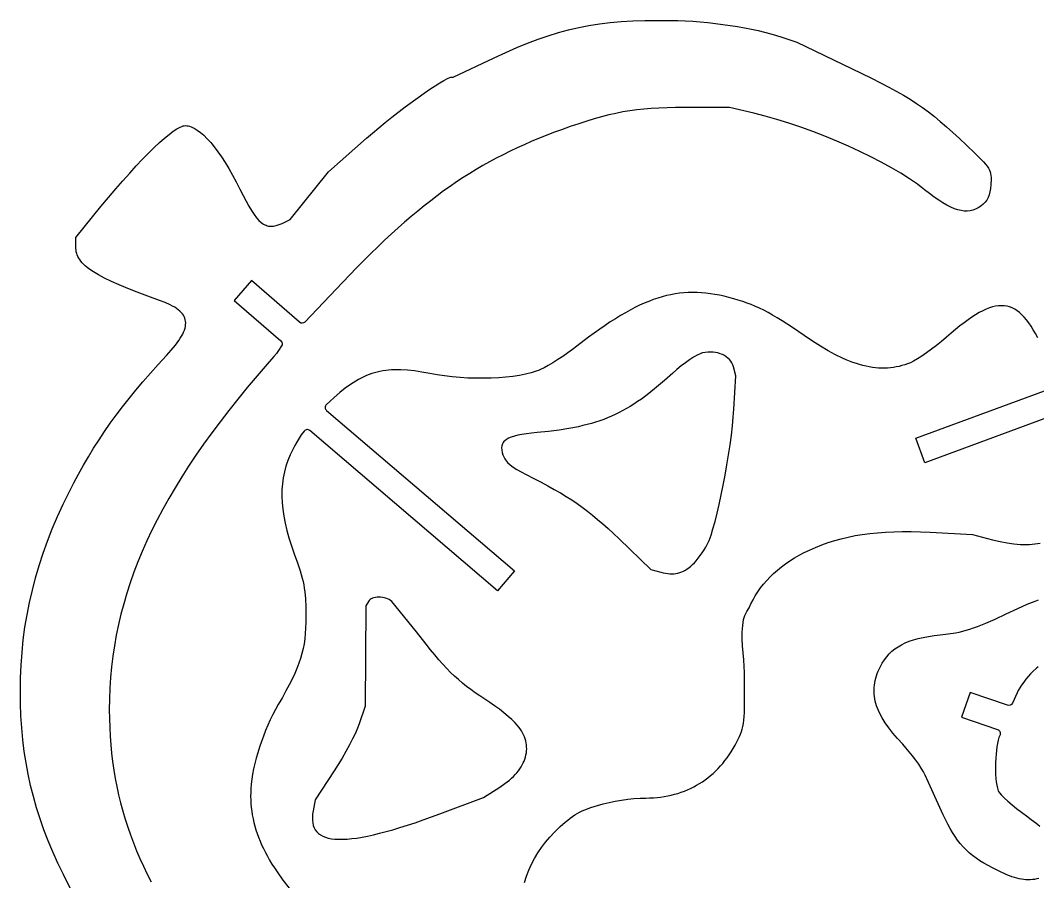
# Model space of a CAD drawing. Header units: millimetres. Extents: x 1139 to 1917, y -669 to -159.
# Drawn here: x 1541.1 to 1725.6, y -332.6 to -176.3 of the extents above; entities that cross this region are included whole.
import ezdxf

# ---------------------------------------------------------------- set-up
doc = ezdxf.new("R2010")
doc.units = ezdxf.units.MM

msp = doc.modelspace()

# ---------------------------------------------------------------- linework, layer by layer
at = {"flags": 128}
for points in [[(1552.221233, -337.867644), (1548.920041, -331.245101), (1547.929115, -329.195076), (1547.010977, -327.164978), (1546.164397, -325.149551), (1545.388147, -323.143541), (1544.680994, -321.141696), (1544.04171, -319.138759), (1543.469064, -317.129481), (1542.961827, -315.108608), (1542.518766, -313.070882), (1542.138655, -311.011052), (1541.820261, -308.923866), (1541.562354, -306.804069), (1541.363705, -304.646404), (1541.223082, -302.445623), (1541.139257, -300.19647), (1541.111002, -297.89369), (1541.143816, -295.564767), (1541.244261, -293.25254), (1541.412667, -290.955638), (1541.649371, -288.672698), (1541.954711, -286.402349), (1542.329017, -284.143222), (1542.772627, -281.893955), (1543.285874, -279.653176), (1543.869097, -277.419517), (1544.522629, -275.191612), (1545.246804, -272.968092), (1546.04196, -270.747589), (1546.908429, -268.528738), (1547.846547, -266.310167), (1548.856651, -264.090513), (1549.939075, -261.868405), (1550.791227, -260.209595), (1551.66004, -258.589329), (1552.549133, -257.002541), (1553.46212, -255.444164), (1554.402618, -253.909125), (1555.37424, -252.392362), (1556.380605, -250.8888), (1557.425325, -249.393377), (1558.512018, -247.90102), (1559.6443, -246.406665), (1560.825785, -244.90524), (1562.06009, -243.391678), (1563.350829, -241.860911), (1564.701619, -240.307872), (1566.116077, -238.727488), (1567.597813, -237.114696), (1568.473792, -236.13859), (1569.224606, -235.225896), (1569.849802, -234.373019), (1570.115153, -233.967888), (1570.348931, -233.576363), (1570.551081, -233.197992), (1570.721543, -232.832326), (1570.860265, -232.478918), (1570.967184, -232.137317), (1571.042252, -231.807071), (1571.085407, -231.487733), (1571.096593, -231.178854), (1571.075754, -230.879979), (1571.022837, -230.590665), (1570.937781, -230.31046), (1570.820533, -230.038914), (1570.671034, -229.775575), (1570.489229, -229.519998), (1570.275061, -229.271727), (1570.028474, -229.030319), (1569.749412, -228.795322), (1569.437818, -228.566286), (1569.093635, -228.34276), (1568.71681, -228.124295), (1568.307281, -227.910443), (1567.389897, -227.494775), (1566.341034, -227.092159), (1564.236966, -226.330427), (1562.320165, -225.610372), (1560.583517, -224.927427), (1559.019916, -224.277025), (1557.622255, -223.654605), (1556.383424, -223.055604), (1555.296315, -222.475454), (1554.353818, -221.909593), (1553.548823, -221.353455), (1553.19567, -221.077609), (1552.874226, -220.802481), (1552.583604, -220.527503), (1552.322916, -220.252101), (1552.091273, -219.975708), (1551.887785, -219.697754), (1551.711566, -219.417667), (1551.561725, -219.134875), (1551.437372, -218.84881), (1551.337624, -218.5589), (1551.261588, -218.264575), (1551.208377, -217.965265), (1551.177102, -217.660398), (1551.166874, -217.349406), (1551.166874, -215.66619), (1555.726505, -210.083031), (1557.086959, -208.43544), (1558.410839, -206.868483), (1559.694454, -205.385701), (1560.934122, -203.990637), (1562.126149, -202.686829), (1563.26685, -201.47782), (1564.35254, -200.367153), (1565.379525, -199.358364), (1566.344124, -198.454994), (1567.242644, -197.660587), (1568.071399, -196.97868), (1568.826701, -196.412819), (1569.504861, -195.966539), (1570.102194, -195.643386), (1570.369397, -195.529086), (1570.61501, -195.446896), (1570.838572, -195.397257), (1571.039621, -195.380613), (1571.285674, -195.393402), (1571.538358, -195.431569), (1571.797416, -195.494812), (1572.062589, -195.582827), (1572.333619, -195.695319), (1572.610248, -195.83198), (1573.179256, -196.176609), (1573.767547, -196.61431), (1574.373047, -197.142664), (1574.993684, -197.759265), (1575.62739, -198.4617), (1576.272087, -199.247555), (1576.92571, -200.114418), (1577.586181, -201.05988), (1578.251434, -202.081529), (1578.919395, -203.17695), (1579.58799, -204.343734), (1580.25515, -205.579467), (1580.918804, -206.88174), (1581.503163, -208.041062), (1582.049001, -209.07786), (1582.561546, -209.996382), (1583.046031, -210.80089), (1583.507683, -211.495632), (1583.95173, -212.084869), (1584.383407, -212.572853), (1584.807942, -212.963839), (1585.019167, -213.124288), (1585.230565, -213.262083), (1585.442793, -213.377755), (1585.656505, -213.471837), (1585.872353, -213.544863), (1586.090992, -213.597361), (1586.313075, -213.629864), (1586.539256, -213.642905), (1586.770189, -213.637015), (1587.006527, -213.612726), (1587.498033, -213.511079), (1588.019007, -213.342219), (1588.574679, -213.110402), (1590.041597, -212.442028), (1596.967626, -203.76153), (1603.885143, -197.679025), (1604.968857, -196.74185), (1606.107276, -195.786412), (1607.285291, -194.823573), (1608.487792, -193.864197), (1610.905814, -191.999283), (1613.240477, -190.278573), (1614.338777, -189.499449), (1615.370911, -188.788967), (1616.321771, -188.157985), (1617.176247, -187.617369), (1617.919233, -187.177981), (1618.535618, -186.850682), (1619.010295, -186.646336), (1619.189771, -186.593667), (1619.328153, -186.575808), (1619.589385, -186.575808), (1627.043721, -183.055039), (1629.132396, -182.091807), (1631.142473, -181.21473), (1633.08823, -180.420788), (1634.98394, -179.706961), (1636.843883, -179.070227), (1638.682336, -178.507572), (1640.513574, -178.01597), (1642.351874, -177.592408), (1644.211513, -177.233861), (1646.106769, -176.937314), (1648.051916, -176.699744), (1650.061232, -176.518132), (1652.148996, -176.38946), (1654.32948, -176.31071), (1656.616965, -176.278858), (1659.025726, -176.290888), (1660.343352, -176.321426), (1661.682965, -176.377644), (1663.03823, -176.45859), (1664.402811, -176.563309), (1665.77038, -176.690847), (1667.1346, -176.840253), (1668.489138, -177.010573), (1669.82766, -177.200854), (1671.143834, -177.410142), (1672.431326, -177.637483), (1673.683803, -177.881926), (1674.894932, -178.142517), (1676.058379, -178.418301), (1677.167808, -178.708326), (1678.216892, -179.011641), (1679.199292, -179.327287), (1681.920705, -180.251232), (1691.805431, -184.99054), (1695.473546, -186.781122), (1697.084282, -187.598047), (1698.56868, -188.377807), (1699.943651, -189.131711), (1701.226105, -189.871067), (1702.432948, -190.607181), (1703.581094, -191.351363), (1704.687449, -192.114922), (1705.768925, -192.909166), (1706.842428, -193.745404), (1707.924868, -194.634941), (1709.033157, -195.589091), (1710.1842, -196.619159), (1711.394911, -197.736451), (1712.682194, -198.952282), (1714.164425, -200.37402), (1715.28562, -201.490347), (1715.725636, -201.957879), (1716.093163, -202.377738), (1716.394122, -202.75948), (1716.634439, -203.112664), (1716.820035, -203.446854), (1716.956836, -203.771602), (1717.050761, -204.096476), (1717.107738, -204.431027), (1717.133685, -204.784822), (1717.134529, -205.167414), (1717.084598, -206.057235), (1717.013452, -206.779469), (1716.908968, -207.410777), (1716.76535, -207.963624), (1716.576797, -208.450484), (1716.337514, -208.883825), (1716.041698, -209.276118), (1715.683558, -209.639832), (1715.257291, -209.987438), (1714.796081, -210.295877), (1714.323607, -210.541923), (1713.837271, -210.724812), (1713.334469, -210.843788), (1712.812603, -210.898088), (1712.269074, -210.886951), (1711.70128, -210.809623), (1711.106621, -210.665337), (1710.482499, -210.453337), (1709.826312, -210.17286), (1709.13546, -209.823149), (1708.407345, -209.403442), (1707.639365, -208.912979), (1706.828919, -208.351002), (1705.973409, -207.716747), (1705.070234, -207.009458), (1704.446752, -206.523564), (1703.782604, -206.032778), (1703.079637, -205.537922), (1702.339698, -205.039826), (1700.756312, -204.037236), (1699.047237, -203.031632), (1697.227268, -202.029643), (1695.311199, -201.037897), (1693.313825, -200.063025), (1691.249935, -199.111655), (1689.134332, -198.190413), (1686.981801, -197.305929), (1684.807141, -196.46483), (1682.625145, -195.673747), (1680.450606, -194.939307), (1678.298318, -194.268135), (1676.183078, -193.666865), (1674.119676, -193.142124), (1669.717272, -192.093222), (1661.541384, -192.098535), (1659.910248, -192.109431), (1658.371205, -192.141497), (1656.911254, -192.197081), (1655.517398, -192.278524), (1654.176634, -192.388175), (1652.875971, -192.528377), (1651.602403, -192.701478), (1650.342935, -192.909819), (1649.084568, -193.155749), (1647.814301, -193.441609), (1646.519141, -193.769749), (1645.186081, -194.142513), (1643.802127, -194.562246), (1642.354282, -195.031289), (1640.829544, -195.551995), (1639.214917, -196.126704), (1637.815622, -196.643723), (1636.441992, -197.172472), (1635.092488, -197.714031), (1633.765568, -198.269472), (1632.459692, -198.839871), (1631.173321, -199.426303), (1629.904911, -200.029842), (1628.652922, -200.651566), (1627.415817, -201.292548), (1626.192052, -201.953862), (1624.980083, -202.636584), (1623.778377, -203.341793), (1622.585389, -204.070559), (1621.39958, -204.823959), (1620.219409, -205.603068), (1619.043331, -206.408962), (1617.869813, -207.242716), (1616.697308, -208.105403), (1615.524278, -208.998099), (1614.349184, -209.921882), (1613.170482, -210.877824), (1611.986631, -211.867), (1610.796094, -212.890487), (1609.597328, -213.949359), (1608.388795, -215.044693), (1607.168949, -216.177562), (1605.936253, -217.349042), (1604.689168, -218.560207), (1602.145659, -221.105896), (1599.526098, -223.82323), (1592.698683, -231.020855, -0.401435), (1591.713696, -231.06847), (1583.003842, -223.503267), (1579.886383, -227.092412), (1588.347748, -234.441783, -0.37231), (1588.480478, -235.364983), (1587.948957, -236.194179), (1587.565386, -236.706727), (1587.09382, -237.28314), (1585.88923, -238.673352), (1584.044015, -240.80457), (1582.265239, -242.913402), (1580.552387, -245.000969), (1578.904943, -247.068402), (1577.322396, -249.116825), (1575.80423, -251.147365), (1574.349926, -253.161145), (1572.958977, -255.159294), (1571.630864, -257.142937), (1570.365071, -259.113201), (1569.161087, -261.071209), (1568.018397, -263.018089), (1566.936484, -264.954966), (1565.914835, -266.882967), (1564.952935, -268.80322), (1564.050271, -270.716847), (1563.206325, -272.624975), (1562.420586, -274.52873), (1561.692537, -276.429239), (1561.021664, -278.327628), (1560.407455, -280.225021), (1559.84939, -282.122547), (1559.346958, -284.021328), (1558.899645, -285.922493), (1558.506936, -287.827168), (1558.168316, -289.736477), (1557.883268, -291.651547), (1557.651283, -293.573504), (1557.471841, -295.503474), (1557.344429, -297.442583), (1557.268533, -299.391956), (1557.243639, -301.352719), (1557.260454, -302.962331), (1557.310333, -304.555819), (1557.393518, -306.133796), (1557.510248, -307.69687), (1557.66076, -309.245655), (1557.845289, -310.780759), (1558.064075, -312.302793), (1558.317356, -313.812368), (1558.605368, -315.310097), (1558.928352, -316.796587), (1559.286542, -318.272452), (1559.680178, -319.738301), (1560.109495, -321.194743), (1560.574736, -322.642391), (1561.076136, -324.081857), (1561.613929, -325.513747), (1562.188358, -326.938676), (1562.79966, -328.357255), (1563.44807, -329.770092), (1564.13383, -331.177796), (1564.857172, -332.580982)], [(1725.590597, -233.85986), (1725.189661, -233.107231), (1724.787856, -232.407275), (1724.384153, -231.759892), (1723.977534, -231.164977), (1723.566969, -230.622427), (1723.151436, -230.132137), (1722.729908, -229.694008), (1722.301366, -229.307936), (1721.86478, -228.973815), (1721.419128, -228.691544), (1720.963386, -228.461021), (1720.496529, -228.282139), (1720.01753, -228.154799), (1719.525368, -228.078896), (1719.019017, -228.054328), (1718.497453, -228.080991), (1717.959652, -228.158783), (1717.404587, -228.287597), (1716.831236, -228.467336), (1716.238573, -228.697893), (1715.625574, -228.979164), (1714.991216, -229.31105), (1714.334473, -229.693445), (1713.654318, -230.126247), (1712.949732, -230.609351), (1712.219687, -231.142657), (1711.463159, -231.726058), (1710.679125, -232.359455), (1709.866557, -233.042743), (1709.024435, -233.775819), (1708.15355, -234.522428), (1707.245006, -235.258689), (1706.325563, -235.965647), (1705.421973, -236.624342), (1704.560993, -237.215823), (1703.769376, -237.721133), (1703.073877, -238.121315), (1702.501256, -238.397415), (1701.995925, -238.595018), (1701.48781, -238.770818), (1700.976562, -238.924727), (1700.461842, -239.056653), (1699.943299, -239.166513), (1699.420592, -239.254214), (1698.893376, -239.31967), (1698.361306, -239.362793), (1697.824038, -239.383495), (1697.281228, -239.381688), (1696.732529, -239.357284), (1696.177597, -239.31019), (1695.616087, -239.240326), (1695.047659, -239.147597), (1694.471961, -239.03192), (1693.888655, -238.893203), (1693.29739, -238.731358), (1692.697828, -238.546299), (1692.08962, -238.337936), (1691.472423, -238.106183), (1690.845893, -237.850948), (1690.209682, -237.572147), (1688.906848, -236.943488), (1687.561164, -236.219499), (1686.169873, -235.399474), (1684.730219, -234.48271), (1683.239443, -233.468499), (1681.113238, -232.00653), (1679.226877, -230.776209), (1678.354908, -230.238434), (1677.520421, -229.747196), (1676.715926, -229.298704), (1675.933928, -228.889161), (1675.166939, -228.514781), (1674.407459, -228.171768), (1673.648001, -227.856331), (1672.881071, -227.564678), (1672.099176, -227.293017), (1671.294821, -227.037556), (1670.460517, -226.794506), (1669.588772, -226.560069), (1668.730727, -226.349341), (1667.885765, -226.165742), (1667.052563, -226.009696), (1666.229795, -225.881628), (1665.416134, -225.781963), (1664.610252, -225.711124), (1663.810827, -225.669538), (1663.016531, -225.657627), (1662.226038, -225.675816), (1661.438022, -225.72453), (1660.651159, -225.804193), (1659.864122, -225.91523), (1659.075584, -226.058066), (1658.284221, -226.233125), (1657.488708, -226.44083), (1656.687716, -226.681605), (1655.879921, -226.95588), (1655.063997, -227.264073), (1654.238619, -227.606613), (1653.402459, -227.983919), (1652.554191, -228.396421), (1651.692493, -228.844542), (1650.816036, -229.328706), (1649.923494, -229.849336), (1649.013543, -230.406859), (1648.084856, -231.001698), (1647.136108, -231.634277), (1646.165971, -232.305022), (1644.156231, -233.762707), (1642.045032, -235.378145), (1641.229255, -235.997898), (1640.356542, -236.62685), (1639.453983, -237.247603), (1638.54866, -237.842764), (1637.667656, -238.394934), (1636.838062, -238.886718), (1636.086956, -239.30072), (1635.441429, -239.619543), (1635.051565, -239.785716), (1634.632909, -239.943136), (1633.714584, -240.23152), (1632.697187, -240.484302), (1631.591447, -240.701094), (1630.408103, -240.881502), (1629.157884, -241.025132), (1627.851528, -241.131595), (1626.499766, -241.200502), (1625.113328, -241.231458), (1623.702955, -241.224072), (1622.279374, -241.177956), (1620.853321, -241.092715), (1619.435531, -240.967955), (1618.036736, -240.803291), (1616.667669, -240.59833), (1615.339062, -240.352676), (1613.924278, -240.086393), (1612.588519, -239.88304), (1611.324351, -239.744475), (1610.124335, -239.672562), (1608.981036, -239.669158), (1608.428331, -239.693729), (1607.887017, -239.736125), (1607.356162, -239.796579), (1606.834838, -239.875325), (1606.322114, -239.972594), (1605.817064, -240.088618), (1605.318754, -240.223631), (1604.826259, -240.377865), (1604.338646, -240.551553), (1603.854983, -240.744926), (1603.374347, -240.958219), (1602.895802, -241.191662), (1602.418424, -241.44549), (1601.941279, -241.719934), (1600.983974, -242.331602), (1600.016454, -243.028529), (1599.031278, -243.812573), (1598.02101, -244.685595), (1597.217691, -245.411648), (1596.60837, -245.992836, 0.44443), (1596.637372, -247.051037), (1630.722557, -276.169294), (1627.634667, -279.78391), (1593.603144, -250.711496, 0.432537), (1592.570046, -250.825076), (1592.05851, -251.505251), (1591.685492, -252.057286), (1591.293227, -252.69011), (1590.892572, -253.388432), (1590.494384, -254.136975), (1590.017779, -255.137478), (1589.606893, -256.149873), (1589.261767, -257.176804), (1588.982439, -258.220911), (1588.768949, -259.284837), (1588.621337, -260.371223), (1588.539642, -261.482711), (1588.523904, -262.621941), (1588.574161, -263.791558), (1588.690455, -264.994201), (1588.872823, -266.232513), (1589.121306, -267.509136), (1589.435942, -268.826709), (1589.816773, -270.187879), (1590.263837, -271.595282), (1590.777174, -273.051563), (1591.380026, -274.73034), (1591.857542, -276.183073), (1592.223661, -277.485108), (1592.3693, -278.103161), (1592.492317, -278.711794), (1592.594452, -279.32043), (1592.677447, -279.938481), (1592.792991, -281.240516), (1592.852882, -282.693248), (1592.871059, -284.372025), (1592.861306, -285.485001), (1592.827274, -286.531901), (1592.765544, -287.52374), (1592.672691, -288.471535), (1592.545293, -289.3863), (1592.379932, -290.279049), (1592.173181, -291.160797), (1591.921621, -292.042557), (1591.621826, -292.935346), (1591.27038, -293.850177), (1590.863853, -294.798063), (1590.398829, -295.790023), (1589.871881, -296.837068), (1589.279592, -297.950215), (1588.618534, -299.140476), (1587.885289, -300.418865), (1587.383438, -301.313998), (1586.899773, -302.239155), (1586.43584, -303.189601), (1585.993183, -304.160603), (1585.57335, -305.147419), (1585.177884, -306.145319), (1584.808332, -307.149566), (1584.466234, -308.15542), (1584.15314, -309.158148), (1583.870591, -310.153013), (1583.620134, -311.135279), (1583.403313, -312.100208), (1583.221675, -313.043069), (1583.076763, -313.959122), (1582.970122, -314.84363), (1582.903297, -315.691857), (1582.875405, -316.37954), (1582.86913, -317.063762), (1582.884716, -317.745025), (1582.922403, -318.423824), (1582.982432, -319.100666), (1583.065049, -319.776043), (1583.170493, -320.450457), (1583.299006, -321.12441), (1583.450832, -321.798399), (1583.626209, -322.472923), (1583.825383, -323.148485), (1584.048595, -323.825578), (1584.296086, -324.504709), (1584.5681, -325.186373), (1584.864876, -325.87107), (1585.186657, -326.559299), (1585.533688, -327.25156), (1585.906206, -327.948354), (1586.304456, -328.650178), (1586.728679, -329.357535), (1587.179118, -330.07092), (1587.656013, -330.790835), (1588.690144, -332.25225), (1589.83301, -333.745779)], [(1730.165211, -247.312064), (1705.106416, -256.549627), (1703.46209, -252.089055), (1728.636164, -242.808996, 0.414599)], [(1725.694325, -293.561179), (1725.393097, -293.812259), (1724.715787, -294.43466), (1724.294512, -294.854507), (1723.867712, -295.325134), (1723.44714, -295.830601), (1723.044557, -296.354955), (1722.671722, -296.882257), (1722.340387, -297.396557), (1722.062311, -297.881909), (1721.849254, -298.32237), (1720.995441, -300.1744, -0.384362), (1720.117452, -300.550705), (1713.329119, -298.233183), (1711.793157, -302.73222), (1718.319206, -304.960199, -0.42214), (1718.757205, -305.883574), (1718.56027, -306.413231), (1718.422977, -306.89928), (1718.299592, -307.456244), (1718.191124, -308.072945), (1718.098583, -308.738194), (1718.022978, -309.440811), (1717.965319, -310.169609), (1717.926614, -310.913408), (1717.907872, -311.661019), (1717.910101, -312.401265), (1717.934313, -313.122958), (1717.981516, -313.814914), (1718.052719, -314.465948), (1718.14893, -315.064881), (1718.27116, -315.600528), (1718.420417, -316.061702), (1718.501867, -316.223666), (1718.629229, -316.411958), (1719.009575, -316.858948), (1719.5372, -317.385513), (1720.187842, -317.9745), (1720.937251, -318.608753), (1721.761167, -319.271116), (1722.635335, -319.944432), (1723.5355, -320.611549), (1724.418434, -321.267791), (1725.225725, -321.89766), (1725.958497, -322.502783)]]:
    msp.add_lwpolyline(points, format="xyb", dxfattribs=at)
for points in [[(1663.017646, -275.032752), (1663.338384, -274.713946), (1663.684361, -274.325357), (1664.044664, -273.882008), (1664.408376, -273.398926), (1664.764579, -272.89113), (1665.10236, -272.37365), (1665.410802, -271.861506), (1665.678992, -271.369726), (1665.837851, -271.034926), (1666.002473, -270.640122), (1666.346484, -269.683366), (1666.705975, -268.525187), (1667.075895, -267.191317), (1667.451197, -265.707491), (1667.826832, -264.099441), (1668.197751, -262.392895), (1668.558906, -260.613587), (1668.905244, -258.78725), (1669.23172, -256.939615), (1669.533281, -255.096416), (1669.804881, -253.283383), (1670.041471, -251.526245), (1670.238002, -249.85074), (1670.389421, -248.282598), (1670.490684, -246.847548), (1670.823692, -240.768798), (1670.410146, -239.1211), (1670.294515, -238.761486), (1670.135113, -238.423327), (1669.934628, -238.10783), (1669.695746, -237.816198), (1669.421155, -237.54963), (1669.113543, -237.309332), (1668.7756, -237.096505), (1668.41001, -236.912354), (1668.019462, -236.758079), (1667.606644, -236.634884), (1667.174241, -236.543976), (1666.724945, -236.486552), (1666.261442, -236.463816), (1665.786418, -236.476975), (1665.302561, -236.527227), (1664.812559, -236.615778), (1664.605106, -236.674202), (1664.367408, -236.764141), (1663.812348, -237.031047), (1663.169522, -237.401464), (1662.461076, -237.860368), (1661.709147, -238.392726), (1660.935886, -238.983505), (1660.163427, -239.617679), (1659.413919, -240.280216), (1657.915655, -241.627839), (1656.475878, -242.857768), (1655.080931, -243.975997), (1653.717158, -244.988515), (1653.042693, -245.457005), (1652.370901, -245.901317), (1651.700076, -246.322195), (1651.028507, -246.720393), (1650.354489, -247.096658), (1649.676317, -247.451736), (1648.992281, -247.78638), (1648.300676, -248.101337), (1647.599794, -248.397357), (1646.887925, -248.675188), (1646.163368, -248.935581), (1645.424411, -249.179283), (1644.66935, -249.407042), (1643.896478, -249.61961), (1643.104083, -249.817736), (1642.290465, -250.002165), (1640.592719, -250.332938), (1638.789581, -250.617922), (1636.867399, -250.863109), (1634.812513, -251.074489), (1633.800472, -251.17775), (1632.88459, -251.292602), (1632.062112, -251.420846), (1631.330286, -251.564284), (1630.686359, -251.724712), (1630.127577, -251.903933), (1629.651186, -252.103749), (1629.254433, -252.325958), (1628.934568, -252.57236), (1628.802606, -252.705196), (1628.688836, -252.844757), (1628.592907, -252.991266), (1628.51448, -253.144948), (1628.453208, -253.306028), (1628.408751, -253.474736), (1628.368894, -253.835916), (1628.392158, -254.230296), (1628.475788, -254.65967), (1628.617031, -255.125843), (1628.709335, -255.362126), (1628.820025, -255.592928), (1628.950016, -255.819016), (1629.100218, -256.041168), (1629.271545, -256.260159), (1629.464912, -256.476758), (1629.92141, -256.905888), (1630.477015, -257.334746), (1631.139028, -257.769526), (1631.914757, -258.216416), (1632.811502, -258.681611), (1634.213017, -259.385952), (1635.526913, -260.065147), (1636.762031, -260.725323), (1637.927208, -261.372601), (1639.031282, -262.01311), (1640.083095, -262.652972), (1641.091482, -263.298309), (1642.065287, -263.955247), (1643.013346, -264.629914), (1643.944495, -265.328426), (1644.867577, -266.056915), (1645.791431, -266.821501), (1646.724894, -267.628307), (1647.676804, -268.483461), (1648.655999, -269.393084), (1649.671323, -270.363302), (1655.424096, -275.928586), (1657.224911, -276.414607), (1657.663474, -276.523224), (1658.085382, -276.607381), (1658.492016, -276.666752), (1658.884763, -276.701004), (1659.265, -276.709809), (1659.634114, -276.692834), (1659.993488, -276.649754), (1660.344502, -276.580236), (1660.68854, -276.483948), (1661.026984, -276.360566), (1661.361221, -276.209754), (1661.69263, -276.031187), (1662.022593, -275.824533), (1662.352494, -275.589462), (1662.683717, -275.325646), (1663.017646, -275.032752)], [(1632.511803, -332.725841), (1632.880628, -331.558675), (1633.305623, -330.438544), (1633.788166, -329.361478), (1634.329637, -328.323506), (1634.931415, -327.320653), (1635.594874, -326.348947), (1636.321399, -325.40442), (1637.112363, -324.483097), (1637.969145, -323.581006), (1639.001165, -322.571578), (1639.929091, -321.731444), (1640.367774, -321.366277), (1640.796936, -321.033126), (1641.222079, -320.728561), (1641.64871, -320.449143), (1642.082327, -320.191438), (1642.528431, -319.952012), (1642.992526, -319.727428), (1643.48011, -319.514252), (1644.547764, -319.108381), (1645.775403, -318.706918), (1646.787387, -318.418935), (1647.857025, -318.160534), (1648.967298, -317.934303), (1650.10118, -317.742828), (1651.24165, -317.588696), (1652.371681, -317.474496), (1653.474252, -317.40281), (1654.53234, -317.376231), (1655.216636, -317.363758), (1655.891535, -317.330642), (1656.556888, -317.276974), (1657.212546, -317.202847), (1657.85836, -317.108352), (1658.494177, -316.993581), (1659.11985, -316.858627), (1659.73523, -316.703582), (1660.340167, -316.52854), (1660.934512, -316.33359), (1661.518113, -316.118828), (1662.09082, -315.884345), (1662.652488, -315.630231), (1663.202964, -315.356582), (1663.742098, -315.063488), (1664.269742, -314.751043), (1664.785746, -314.419338), (1665.28996, -314.068464), (1665.782237, -313.698515), (1666.262422, -313.309585), (1666.73037, -312.901763), (1667.185929, -312.475144), (1667.628949, -312.02982), (1668.059286, -311.56588), (1668.476783, -311.083423), (1668.881293, -310.582534), (1669.272669, -310.063309), (1669.650759, -309.525839), (1670.015412, -308.97022), (1670.366483, -308.39654), (1670.703818, -307.804893), (1671.027268, -307.195371), (1671.502321, -306.224692), (1671.696489, -305.774298), (1671.863972, -305.326809), (1672.006447, -304.866933), (1672.12558, -304.379379), (1672.223039, -303.848852), (1672.300496, -303.260062), (1672.359622, -302.597713), (1672.40208, -301.846515), (1672.443684, -300.016396), (1672.438666, -297.647366), (1672.40038, -294.617078), (1672.357088, -293.491315), (1672.274748, -292.294177), (1672.085575, -289.784958), (1672.025061, -288.522462), (1672.018137, -287.287765), (1672.042012, -286.68859), (1672.087969, -286.105659), (1672.158905, -285.542077), (1672.257712, -285.000942), (1672.354989, -284.650947), (1672.492206, -284.291374), (1672.845763, -283.560487), (1673.236998, -282.842297), (1673.584516, -282.170826), (1673.962442, -281.416233), (1674.380483, -280.678771), (1674.838169, -279.958871), (1675.335031, -279.256964), (1675.870598, -278.573486), (1676.444406, -277.908867), (1677.055979, -277.263543), (1677.704855, -276.637945), (1678.390558, -276.032506), (1679.112622, -275.44766), (1679.870578, -274.883838), (1680.663956, -274.341473), (1681.492289, -273.820998), (1682.355104, -273.322847), (1683.251934, -272.847452), (1684.182309, -272.395245), (1685.303454, -271.897781), (1686.439173, -271.442393), (1687.593415, -271.028496), (1688.770132, -270.655504), (1689.973272, -270.322833), (1691.206788, -270.029901), (1692.47463, -269.776123), (1693.780746, -269.560917), (1695.129088, -269.383695), (1696.523607, -269.243877), (1697.968253, -269.140875), (1699.466975, -269.074107), (1701.023727, -269.042992), (1702.642454, -269.046941), (1704.327113, -269.085372), (1706.08165, -269.157702), (1713.741295, -269.53873), (1717.388238, -270.509005), (1718.748906, -270.841276), (1720.044421, -271.09643), (1721.275641, -271.274225), (1721.867407, -271.334038), (1722.443425, -271.374416), (1723.003796, -271.395336), (1723.548633, -271.396762), (1724.078038, -271.378668), (1724.592121, -271.341021), (1725.090992, -271.283793), (1725.574754, -271.206949), (1726.043518, -271.110464)], [(1617.202905, -320.2453), (1625.064339, -317.305919), (1628.078251, -315.378626), (1628.97897, -314.761466), (1629.395401, -314.444082), (1629.789097, -314.121248), (1630.159968, -313.793279), (1630.507925, -313.460487), (1630.832885, -313.123188), (1631.134757, -312.781694), (1631.413453, -312.436321), (1631.668883, -312.087379), (1631.900964, -311.735189), (1632.109605, -311.380063), (1632.294716, -311.02231), (1632.456214, -310.662249), (1632.594007, -310.300194), (1632.708008, -309.936456), (1632.798129, -309.571353), (1632.864283, -309.205196), (1632.906382, -308.838301), (1632.924338, -308.470981), (1632.918061, -308.103549), (1632.887466, -307.736321), (1632.832462, -307.369612), (1632.752964, -307.003735), (1632.648882, -306.639003), (1632.520129, -306.275731), (1632.366618, -305.914232), (1632.188257, -305.554822), (1631.984962, -305.197814), (1631.756644, -304.843522), (1631.503216, -304.492261), (1631.224586, -304.144344), (1630.797484, -303.683498), (1630.234009, -303.147789), (1629.558288, -302.556506), (1628.79446, -301.928935), (1627.966653, -301.284366), (1627.099003, -300.642089), (1626.215643, -300.021392), (1625.340708, -299.441564), (1624.446685, -298.857497), (1623.599346, -298.279812), (1622.792102, -297.702018), (1622.018372, -297.117625), (1621.271569, -296.52014), (1620.545112, -295.903076), (1619.832414, -295.259938), (1619.126892, -294.584235), (1618.421959, -293.869481), (1617.711034, -293.109179), (1616.987533, -292.296839), (1616.24487, -291.425975), (1615.476459, -290.490091), (1614.675719, -289.482697), (1612.950911, -287.227416), (1608.462762, -281.699139), (1608.223952, -281.521387), (1607.960942, -281.367298), (1607.678152, -281.236872), (1607.380008, -281.130113), (1607.070931, -281.047025), (1606.755349, -280.987612), (1606.437682, -280.951877), (1606.122354, -280.93982), (1605.81379, -280.951446), (1605.516413, -280.986759), (1605.234646, -281.045761), (1604.972912, -281.128454), (1604.735638, -281.234842), (1604.527244, -281.36493), (1604.352154, -281.51872), (1604.214794, -281.69621), (1603.73074, -282.479427), (1603.634084, -300.723805), (1602.559295, -303.936045), (1602.272976, -304.689043), (1601.869741, -305.599774), (1601.368149, -306.633412), (1600.786759, -307.755133), (1600.144132, -308.930117), (1599.458826, -310.123538), (1598.749399, -311.300569), (1598.034411, -312.426392), (1594.584317, -317.704499), (1594.201123, -319.682249), (1594.104201, -320.294019), (1594.058064, -320.867411), (1594.062894, -321.402429), (1594.118874, -321.899077), (1594.226194, -322.357358), (1594.385032, -322.777279), (1594.595577, -323.158844), (1594.85801, -323.502057), (1595.172518, -323.806921), (1595.539284, -324.073442), (1595.958494, -324.301627), (1596.430331, -324.491476), (1596.95498, -324.642998), (1597.532624, -324.756193), (1598.163452, -324.831066), (1598.847643, -324.867627), (1599.585385, -324.865875), (1600.376859, -324.825815), (1601.222254, -324.747453), (1602.121751, -324.630794), (1603.075536, -324.475842), (1604.083793, -324.282602), (1605.146707, -324.051075), (1606.264462, -323.781271), (1607.437241, -323.47319), (1608.665232, -323.126838), (1609.948615, -322.74222), (1611.287577, -322.319342), (1612.682303, -321.858207), (1614.132977, -321.358818), (1617.202905, -320.2453)], [(1725.001816, -332.134581), (1724.612702, -332.186545), (1724.22767, -332.218575), (1723.84335, -332.229752), (1723.456362, -332.219158), (1723.063325, -332.185872), (1722.660868, -332.128977), (1722.245611, -332.047552), (1721.814174, -331.940682), (1721.363186, -331.807444), (1720.889262, -331.646921), (1719.859115, -331.240345), (1718.696712, -330.713597), (1717.375038, -330.05933), (1716.572147, -329.633279), (1715.814835, -329.197689), (1715.100299, -328.749536), (1714.425742, -328.285798), (1713.788364, -327.80345), (1713.185362, -327.299476), (1712.613938, -326.77085), (1712.071293, -326.214549), (1711.554624, -325.627556), (1711.061132, -325.006843), (1710.588016, -324.349391), (1710.132481, -323.652176), (1709.691721, -322.912178), (1709.262936, -322.126375), (1708.843332, -321.291744), (1708.430102, -320.405263), (1705.163838, -313.228252), (1704.863972, -312.646283), (1704.471394, -311.983904), (1704.002759, -311.264158), (1703.47473, -310.510078), (1702.903967, -309.744708), (1702.307131, -308.991083), (1701.700879, -308.272242), (1701.101875, -307.611225), (1700.166179, -306.588052), (1699.325907, -305.599213), (1698.580116, -304.641434), (1697.927872, -303.711449), (1697.368234, -302.805988), (1696.900262, -301.921785), (1696.700356, -301.48663), (1696.523015, -301.055566), (1696.36812, -300.628179), (1696.235555, -300.204065), (1696.125203, -299.78281), (1696.036945, -299.364012), (1695.970664, -298.947257), (1695.926243, -298.532138), (1695.903564, -298.118247), (1695.902509, -297.705175), (1695.922963, -297.292515), (1695.964808, -296.879854), (1696.027922, -296.466788), (1696.112193, -296.052908), (1696.217504, -295.6378), (1696.343732, -295.221062), (1696.490766, -294.802282), (1696.658483, -294.381054), (1697.055506, -293.52961), (1697.408533, -292.888833), (1697.792647, -292.291983), (1698.210424, -291.73769), (1698.664433, -291.224593), (1699.15724, -290.751328), (1699.691421, -290.316527), (1700.269543, -289.918826), (1700.894175, -289.556859), (1701.567891, -289.229263), (1702.293256, -288.934672), (1703.072846, -288.671719), (1703.909226, -288.439044), (1704.80497, -288.235275), (1705.762647, -288.059054), (1706.784826, -287.909011), (1707.874077, -287.783783), (1709.346041, -287.61175), (1710.692281, -287.395465), (1711.339177, -287.2641), (1711.979745, -287.113717), (1712.622358, -286.941667), (1713.275379, -286.745298), (1713.947181, -286.521958), (1714.646128, -286.269), (1716.158941, -285.663611), (1717.880764, -284.907927), (1719.878542, -283.980735), (1721.982508, -282.998614), (1723.701978, -282.232723), (1725.12118, -281.658029), (1725.744503, -281.434557)], [(1725.789559, -331.97396), (1725.406738, -332.061824), (1725.001816, -332.134581)]]:
    msp.add_lwpolyline(points, dxfattribs=at)

doc.saveas('drawing.dxf')
